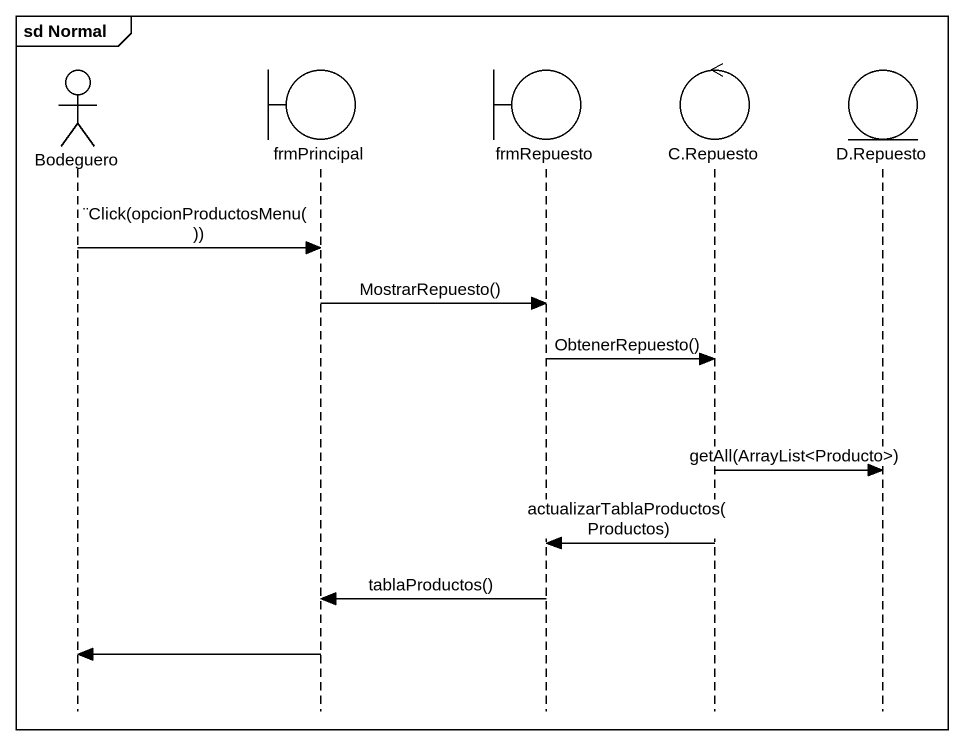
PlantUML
@startuml
mainframe sd Normal
hide footbox
actor Bodeguero
boundary frmPrincipal
boundary frmRepuesto
control "C.Repuesto" as C_Repuesto
entity "D.Repuesto" as D_Repuesto

Bodeguero -> frmPrincipal : ¨Click(opcionProductosMenu())
frmPrincipal -> frmRepuesto : MostrarRepuesto()
frmRepuesto -> C_Repuesto : ObtenerRepuesto()
C_Repuesto -> D_Repuesto : getAll(ArrayList<Producto>)
C_Repuesto -> frmRepuesto : actualizarTablaProductos(Productos)
frmRepuesto -> frmPrincipal : tablaProductos()
frmPrincipal -> Bodeguero
@enduml
